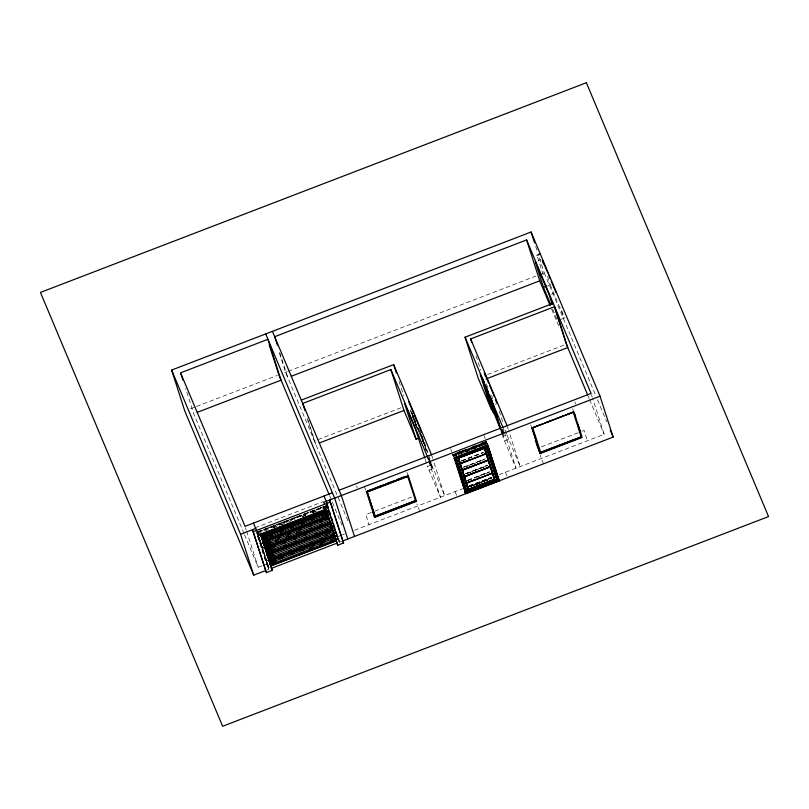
<?xml version="1.0" encoding="UTF-8"?>
<svg xmlns="http://www.w3.org/2000/svg" width="809" height="809" viewBox="0 0 809 809"><rect width="100%" height="100%" fill="white"/><g stroke="black" fill="none" stroke-linecap="round" stroke-linejoin="round"><path stroke-width="0.61" stroke-dasharray="4.04 3.03" d="M416.766 427.041L416.787 427.253M538.612 260.437L540.857 259.578M190.621 408.707L195.313 406.907M196.486 406.462L277.356 375.416M284.738 372.575L287.094 371.675M288.267 371.22L535.952 276.081M541.858 273.816L544.214 272.906L538.036 253.662M547.946 285.577L550.181 284.717L546.823 274.261M551.505 294.233L553.74 293.374M560.839 319.383L564.197 318.089L560.839 307.632M400.951 407.766L314.418 441.006L307.076 418.152M487.584 374.486L565.188 344.674M416.119 424.998L416.2 425.16M415.664 425.726L415.604 424.674M416.493 425.413L416.048 424.958L416.443 425.807M495.189 404.379L497.282 403.58M421.388 435.323L418.182 428.467M254.977 527.842L323.175 501.641M481.507 443.16L484.985 441.825M457.945 452.362L461.373 451.048M472.82 446.649L475.116 445.769M480.839 443.575L485.41 441.815L485.703 442.523L485.451 441.906L480.87 443.656M455.689 453.333L467.137 448.934M472.861 446.74L475.146 445.86M452.737 454.709L486.401 441.856L486.978 443.383M486.401 441.856L452.787 454.86L453.384 456.286L486.967 443.352M486.442 442.068L452.848 454.971L453.303 456.064L486.887 443.16L453.273 455.983M452.929 455.083L486.684 442.483M486.735 442.594L453.08 455.336L486.664 442.432M453.182 455.598L486.796 442.735M504.432 432.107L516.011 468.199L502.733 436.557L506.919 434.949L504.614 427.789M430.782 464.356L431.561 467.551L432.117 467.339L429.073 457.854M453.212 455.841L486.806 442.938M428.841 461.14L440.43 497.232L427.486 466.409L431.693 464.801L430.54 461.221M476.723 447.589L454.719 456.043L458.238 454.81M477.755 447.033L487.149 443.585M258.354 531.644L265.352 528.955M266.515 528.51L296.812 516.87M297.975 516.425L315.459 509.71M320.111 507.921L327.109 505.231M465.074 452.1L468.623 450.724M473.083 449.015L476.764 447.69M481.365 445.83L487.19 443.686M327.048 505.423L257.141 532.282L257.869 534.051M327.139 505.564L257.131 531.938L264.937 556.066M261.155 532.534L257.727 533.96L257.211 532.534L327.281 505.635M257.242 532.585L327.23 505.534M257.292 532.716L327.352 506.181L327.119 505.625L328.282 508.77M257.211 533.182L258.951 532.514M327.766 506.08L325.248 507.051L326.088 509.053M264.685 530.967L268.183 529.632M272.845 527.842L286.831 522.472M287.994 522.017L294.982 519.338M301.969 516.648L307.804 514.413M312.456 512.623L318.291 510.388M322.943 508.588L327.605 506.808L327.807 507.283M272.906 527.974L276.395 526.629M280.945 524.899L284.556 523.494M301.919 516.84L305.529 515.434M312.517 512.754L316.016 511.409M322.892 508.78L327.736 507.101M504.583 440.966L508.77 439.358M429.063 470.16L433.26 468.553M461.443 460.827L483.165 452.362M461.494 460.938L483.276 452.636L461.555 461.1M463.486 467.197L485.238 458.845M463.527 467.309L484.166 459.441M467.076 466.257L471.617 464.386M472.8 464.053L484.207 459.552M465.569 473.68L487.321 465.317M465.6 473.781L487.392 465.478M466.793 473.447L487.433 465.59M468.007 473.174L487.473 465.701M541.393 446.861L579.891 432.077M581.984 431.268L584.088 430.469L587.395 440.774M371.331 512.491L365.82 514.605L369.046 524.647M374.759 511.177L413.106 496.443M467.683 480.263L489.405 471.799M467.733 480.374L489.465 471.96M467.794 480.536L475.793 477.401M476.956 477.017L488.393 472.567M469.402 485.774L491.144 477.421M468.775 486.098L491.7 477.391M244.51 534.668L258.182 567.23L262.379 565.622M263.431 565.218L266.586 564.004L256.544 532.737M341.701 541.352L339.376 542.242L337.131 536.903L341.337 535.295M342.379 534.891L344.482 534.082M354.494 530.239L462.374 488.798M469.281 486.118L491.417 477.674M499.123 474.681L604.192 434.322L592.603 398.24M468.775 486.452L491.842 477.714M467.602 487.089L491.892 477.816M469.473 486.573L491.912 477.897M470.262 486.462L490.982 478.503M337.12 537.712L337.798 537.449L339.214 540.837L338.293 540.493L326.533 503.855M470.403 486.613L491.033 478.706M473.831 485.4L488.151 479.99M476.653 484.47L480.131 483.135M267.658 564.753L268.972 567.817L268.295 568.08M338.293 540.493L326.866 503.724M266.495 570.244L268.821 569.344L256.018 529.49M454.314 454.85L454.85 455.315L454.456 454.466M337.333 536.954L336.746 535.568L337.505 537.742M261.095 544.305L261.924 546.672M264.755 555.904L264.978 556.531M265.19 557.199L265.939 559.201M265.757 559.039L266.414 560.677L266.09 559.899M265.989 559.666L265.767 559.161L266.95 562.336M261.691 546.469L262.389 548.148M265.231 557.431L268.426 566.947L267.273 563.863L267.86 565.218L267.546 564.439L266.869 564.692L256.544 532.524M485.258 442.948L485.582 443.544M455.154 455.255L454.678 454.496M335.735 532.464L336.655 534.971L335.957 532.929M327.129 505.686L327.605 506.788L327.372 506.232M328.636 510.327L329.496 512.754M332.691 522.968L333.298 524.768M257.646 533.869L259.082 538.036M259.173 538.632L259.911 540.412M261.256 545.124L261.894 546.581M265.261 557.603L265.585 558.331M415.856 425.605L415.684 425.089L415.917 425.827M328.444 509.518L327.655 507.294L328.312 508.851M328.889 510.944L329.314 511.986L328.96 511.116M329.637 513.462L330.325 515.121M331.326 518.256L329.657 513.563L329.91 514.109M331.377 518.711L331.154 518.215L331.629 519.317M330.962 517.356L332.337 521.38M332.924 523.514L333.338 524.515L332.883 523.413M333.895 526.568L334.845 529.217M335.462 531.402C335.937 532.716 333.996 527.316 335.32 530.694M257.464 533.101L257.899 534.142M260.882 543.456L259.729 540.372L260.387 541.888M261.469 545.59L261.712 546.348M328.403 509.417L328.13 508.76L328.454 509.66M330.911 517.244L330.648 516.597L331.296 518.164M331.417 518.812L331.832 519.813L331.629 519.307M331.882 520.298L332.307 521.299M335.442 531.341L335.199 530.785L335.604 531.907M259.962 540.887L260.407 541.969M260.468 542.455L260.913 543.537M261.974 547.147L262.419 548.239M264.533 555.085L262.268 548.249L262.925 549.807M329.162 512.006L329.455 512.795M258.728 537.237L259.406 538.845M334.461 528.267L334.188 527.65L334.643 528.884M267.455 563.903L266.262 560.728L266.919 562.245M338.192 539.745L337.747 538.673M267.051 562.922L266.768 562.245L267.597 564.591M330.294 515.03L329.951 514.221M334.825 529.126L334.522 528.408M336.332 533.829L336.028 533.121M258.374 535.619L257.717 534.102L258.395 535.71M259.881 540.321L259.082 538.046M262.895 549.716L262.662 549.159M263.4 551.283L262.743 549.766L263.431 551.374M264.401 554.418L263.774 552.941L264.432 554.499M265.918 559.11L265.261 557.593M267.425 563.812L267.122 563.104M338 539.279L337.99 539.067M268.012 565.946L268.396 566.887L268.022 566.027M332.388 521.866L331.67 519.833M263.785 552.557L263.269 551.374L263.673 552.294M259.517 539.461L259.952 540.867M261.034 544.164L261.418 545.104L261.095 544.315M264.553 555.126L264.856 555.884M334.987 529.885L335.351 530.785M550.181 284.717L564.197 318.089M544.214 272.906L595.555 395.166M597.507 399.818L606.801 421.944M552.648 309.159L556.996 319.525M551.596 309.058L559.353 327.544M588.163 396.147L589.134 398.463M589.619 399.616L604.192 434.322M572.61 408.737L573.51 410.871M530.613 424.867L531.513 427M543.446 463.86L540.109 455.083M486.33 383.921L488.757 389.705M506.919 434.949L520.207 466.581L508.628 430.499M502.743 433.26L503.926 436.091M502.318 434.089L503.269 436.354M505.413 472.244L507.658 477.603M486.34 441.835L487.473 444.414M485.784 441.724L486.492 443.504M485.178 442.574L485.683 443.807M484.743 443.079L485.006 443.959M483.671 445.092L483.367 444.535M481.173 444.202L481.517 445.041M454.769 454.597L455.204 455.406M454.102 454.527L454.628 455.76M453.657 454.84L453.353 454.092L454.102 456.428M453.819 456.064L453.05 454.324L453.798 456.65M453.202 455.639L453.546 456.458M455.022 491.599L457.267 496.959M412.145 413.581L415.634 421.691M411.842 413.369L415.806 422.632M414.572 421.145L423.42 442.017M418.233 430.186L411.174 411.296M418.657 431.369L421.165 437.153M421.58 438.336L423.117 441.795M416.129 425.413L416.332 425.908L416.18 425.251M431.693 464.801L444.626 495.614L433.048 459.532M432.117 467.339L428.831 457.833L431.844 467.45L428.972 461.009M429.255 460.897L431.045 464.963M427.506 457.52L428.487 459.846M406.927 472.466L408.272 475.662M419.74 511.379L416.777 503.805M364.192 486.401L365.981 490.669M347.88 520.693L285.557 372.261L278.599 350.61M329.688 495.937L341.904 525.051M258.617 536.569L258.749 536.903M266.586 564.004L268.821 569.344M244.025 533.505L193.725 413.723L185.615 388.462M262.763 549.402L261.742 546.631L261.964 547.137M481.294 444.525L481.567 445.183M454.577 454.789L454.85 455.447M337.282 536.863L336.736 535.538M257.151 531.978L257.393 532.575M259.446 539.3L259.224 538.754M260.458 542.434L260.235 541.939L260.892 543.921M258.789 537.398L259.234 538.652M415.634 424.907L415.968 425.777M591.45 394.63L592.218 397.037M535.72 246.442L537.651 252.459M537.631 257.373L543.466 275.545M574.926 401.921L575.583 403.964M507.081 425.686L508.244 429.296M499.254 411.093L503.087 423.026M502.885 427.304L504.037 430.904M491.579 395.338L492.732 398.918M502.672 429.882L504.594 435.839M502.49 429.994L503.259 432.38M502.096 429.518L502.854 431.885M501.964 429.68L502.702 431.986M501.762 429.65L503.168 433.715M501.6 429.71L502.359 432.077M501.358 430.388L502.5 433.968M500.811 430.59L502.733 436.557M476.056 355.768L480.688 370.198M484.227 435.636L485.228 438.761M486.169 441.471L486.957 444.06M486.785 444.121L485.946 441.663L486.715 444.151M485.4 441.765L486.148 444.09M450.633 448.54L451.634 451.665M431.5 454.719L432.653 458.329M424.412 442.139L428.244 454.061M428.628 455.255L430.155 460.028M422.217 436.506L427.172 451.928M421.974 436.496L426.161 449.531M421.378 435.07L426.272 450.3M421.246 435.121L426.242 450.431M428.598 458.015L430.712 464.386M420.437 433.361L426.06 450.38M428.457 458.076L431.561 467.551M418.708 428.204L419.831 431.713M420.205 432.886L424.078 445.001M428.335 458.015L430.55 465.155M427.304 456.337L428.457 459.937M413.399 416.18L417.222 428.103M412.964 415.573L416.382 426.242M412.216 413.561L417.009 428.234M412.287 414.248L416.139 426.201M410.942 411.023L413.925 420.528M410.244 409.819L412.914 418.122M425.19 459.259L427.486 466.409M399.07 381.464L403.711 395.894M356.587 485.825L357.244 487.898M308.098 420.286L315.823 444.343M279.681 352.34L287.792 377.601M327.453 504.189L339.214 540.837M327.554 505.534L339.376 542.242M326.361 502.793L338.546 541.09M326.775 505.291L337.404 538.379M256.858 530.289L268.972 567.817M256.352 529.359L268.376 567.352M245.44 527.539L246.209 529.946M246.603 531.149L258.182 567.23M484.743 443.15L484.945 443.797M485.218 443.565L484.915 442.847L485.279 443.605M258.243 535.72L258.486 536.266L258.253 535.73M332.378 521.845L332.317 521.765"/><path stroke-width="1.21" d="M468.158 488.494L468.138 487.685M468.451 489.475L494.511 479.464L468.512 489.233M458.187 457.641L468.664 490.082L458.268 457.773L484.328 447.761M458.541 457.752L458.47 458.339M489.121 398.422L488.312 395.641M265.332 570.689L253.702 575.159L184.765 410.962L171.629 370.067L531.078 232.011L600.025 396.188L613.151 437.082L342.733 540.958L343.572 542.96L337.697 545.215L325.623 508.214M339.123 490.203L591.066 393.427L526.608 239.929L274.666 336.706L277.366 345.13M536.974 255.32L540.331 254.036M197.214 412.378L281.077 380.179L267.951 339.284L180.589 372.828L245.056 526.335L332.398 492.782M291.331 376.246L539.734 280.824L526.608 239.929M550.717 304.558L543.466 287.306L546.823 286.012M301.292 400.111L393.67 364.626L431.5 454.719M500.427 429.397L491.235 400.779L480.111 374.284L491.609 410.072L478.18 378.096L465.054 337.201L553.225 303.335M427.304 456.337L390.868 369.571L302.687 403.448L305.003 410.659M471.809 342.531L470.646 338.931L554.63 306.672L567.756 347.567L486.118 378.925M484.075 382.04L481.972 377.479L493.51 412.641L494.006 412.448L492.812 409.607M319.343 442.988L403.994 410.466L390.868 369.571M489.041 397.563C488.252 393.174 487.099 398.625 489.223 399.252M488.889 397.795L488.98 397.998M489.617 399.363L485.329 386.601M489.708 399.646L493.672 412.58L500.468 428.76M491.356 399.373L500.397 428.113M403.994 410.466L416.089 439.257L418.192 438.458M253.702 575.159L240.576 534.253L255.695 528.449M600.025 396.188L323.721 502.318L324.571 504.32M337.697 545.215L326.088 509.053L260.66 534.183L272.269 570.345L266.373 572.61L253.237 531.715L330.446 502.065L329.607 500.063L342.349 539.755M367.438 490.972L372.089 489.182M374.415 488.292L382.546 485.167M386.035 483.833L393.012 481.153M396.501 479.808L404.631 476.683M533.839 427.203L539.633 424.978M546.581 422.308L552.365 420.083M556.996 418.304L562.791 416.089M567.422 414.309L573.207 412.084L581.347 437.264L540.827 452.838L540.604 452.312L581.175 436.85M368.226 491.124L401.84 478.331M404.116 477.33L407.807 476.521L367.286 492.084L367.064 491.569L375.204 516.749L415.725 501.186L407.584 475.995M487.807 445.203L454.213 458.106L454.375 458.602M408.333 475.874L366.497 491.943L366.285 491.417M455.416 457.894L469.311 452.534M455.447 457.975L475.136 450.38M480.93 448.186L486.725 445.961M487.969 445.698L454.253 458.319M454.516 458.986L488.06 445.931L486.765 446.356L497.373 479.959M454.476 458.885L455.76 458.501L455.315 457.419L466.611 492.287L455.649 458.207M461.888 456.306L478.321 450.047M260.528 534.324L262.864 533.434M271.015 530.299L273.351 529.399M260.589 534.456L268.74 531.321M271.076 530.431L273.402 529.531M325.956 509.66L259.537 535.174L325.976 509.751M262.258 535.578L266.919 533.788M269.245 532.888L271.581 531.998M318.18 514.089L320.516 513.199M261.206 536.296L327.625 510.782L261.236 536.377M261.54 537.459L263.865 536.569M272.026 533.434L274.352 532.534M282.513 529.399L284.839 528.51M293 525.375L295.325 524.485M303.486 521.35L305.812 520.45M313.973 517.315L316.299 516.425M324.46 513.29L326.785 512.4M261.59 537.591L269.751 534.456M272.077 533.566L274.413 532.666M282.563 529.531L284.899 528.641M293.05 525.506L295.386 524.606M303.537 521.481L305.873 520.581M314.023 517.447L316.359 516.557M324.51 513.422L326.846 512.522M261.712 537.854L328.12 512.35M261.732 537.945L328.151 512.431M262.035 539.027L265.534 537.682M270.196 535.892L272.522 535.002M280.683 531.867L283.008 530.967M291.169 527.832L293.495 526.942M301.656 523.807L303.982 522.917M312.143 519.783L314.468 518.882M322.629 515.748L324.955 514.858M262.096 539.158L267.921 536.923M270.257 536.023L272.582 535.133M280.743 531.998L283.069 531.098M291.23 527.964L293.556 527.074M301.717 523.939L304.042 523.049M312.203 519.914L314.529 519.014M322.69 515.879L325.016 514.989M262.237 539.512L328.626 513.907M459.937 463.557L470.221 459.542M483.984 454.324L486.401 453.768L460.068 463.881L461.777 469.19M459.957 463.608L486.32 453.556M325.461 516.425L327.797 515.525M262.601 540.725L268.426 538.481M325.521 516.557L327.847 515.657M262.713 540.988L327.969 515.93M262.743 541.079L329.162 515.566M263.046 542.161L268.932 540.048M281.744 535.123L284.07 534.233M292.231 531.098L294.557 530.208M302.657 526.942L305.044 526.174M313.144 522.917L315.53 522.149M323.63 518.882L326.017 518.124M328.464 517.487L262.055 543.001L328.494 517.578M267.041 542.384L269.377 541.484M277.527 538.349L279.863 537.459M288.014 534.324L290.35 533.434M298.501 530.299L300.837 529.399M308.987 526.265L311.323 525.375M319.474 522.24L321.81 521.35M326.472 519.56L328.798 518.66M263.603 543.86L269.427 541.615M277.588 538.481L279.914 537.591M288.075 534.456L290.401 533.566M298.561 530.431L300.887 529.531M309.048 526.396L311.374 525.506M319.535 522.371L321.861 521.471M263.744 544.214L330.133 518.609M264.047 545.286L267.546 543.951M275.697 540.816L278.033 539.916M264.108 545.418L271.096 542.738M275.758 540.948L278.094 540.048M286.244 536.913L288.58 536.023M296.731 532.888L299.067 531.998M264.25 545.782L329.475 520.622M462.02 470.039L471.162 466.459M473.467 465.64L475.743 464.7M483.772 461.676L488.333 459.866M462.03 470.09L488.393 460.028M462.081 470.201L488.444 460.139M462.151 470.363L488.484 460.24M289.025 537.459L291.351 536.559M299.512 533.434L301.838 532.534M309.999 529.399L312.325 528.51M320.485 525.375L322.811 524.475M264.614 546.985L270.439 544.75M289.076 537.591L291.412 536.691M299.563 533.556L301.899 532.666M310.049 529.531L312.385 528.641M320.536 525.506L322.872 524.606M263.562 547.703L329.971 522.189M263.582 547.794L330.001 522.28M265.059 548.421L272.107 545.873M276.708 543.951L279.095 543.183M287.195 539.916L289.582 539.158M297.682 535.892L300.068 535.123M308.168 531.867L310.555 531.098M318.655 527.832L321.042 527.074M329.142 523.807L331.528 523.039M331.639 523.312L265.231 548.826L331.67 523.393M272.552 547.309L274.878 546.409M283.039 543.274L285.365 542.384M293.525 539.249L295.851 538.349M304.012 535.214L306.338 534.324M265.615 550.12L274.939 546.54M283.089 543.405L285.425 542.515M293.576 539.381L295.912 538.481M304.063 535.346L306.399 534.456M265.757 550.474L330.982 525.324M330.143 526.942L332.479 526.042M266.121 551.687L273.108 548.998M330.203 527.074L332.529 526.174M266.262 552.041L332.651 526.437M475.53 472.062L464.224 476.835L490.557 466.722L488.12 467.228M464.113 476.562L490.527 466.621L464.224 476.835M273.553 550.433L275.889 549.544M284.04 546.409L286.376 545.509M294.527 542.384L296.863 541.484M305.013 538.349L307.349 537.459M315.5 534.324L317.836 533.424M325.987 530.299L328.323 529.399M266.616 553.255L271.278 551.465M273.614 550.565L275.94 549.675M284.101 546.54L286.426 545.64M294.587 542.505L296.913 541.615M305.074 538.481L307.4 537.591M315.561 534.456L317.886 533.556M326.047 530.421L328.373 529.531M266.737 553.518L333.156 528.004M266.768 553.609L333.177 528.095M267.122 554.822L274.12 552.132M282.21 548.866L284.606 548.108M292.696 544.841L295.093 544.073M303.244 540.948L305.58 540.048M313.73 536.913L316.066 536.023M266.07 555.53L332.489 530.016M267.263 555.176L332.519 530.107M316.511 537.459L318.837 536.559M326.998 533.424L329.324 532.534M267.627 556.38L272.289 554.59M316.562 537.591L318.898 536.691M327.048 533.556L329.384 532.666M267.769 556.744L334.157 531.139M374.982 516.233L415.502 500.66L415.725 501.186M540.695 452.524L581.216 436.951M375.032 516.334L415.553 500.771M541.241 452.514L576.099 439.125M375.073 516.435L415.593 500.872M325.167 535.892L327.493 534.992M375.619 516.435L410.487 503.046M269.296 557.502L273.958 555.712M325.228 536.023L327.554 535.123M540.139 453.546L582.136 437.416L573.955 411.943L531.958 428.072L540.139 453.546L538.349 449.278M268.275 558.311L334.663 532.706M466.196 483.044L475.318 479.424M477.613 478.544L479.899 477.664M487.948 474.691L492.641 473.204L466.308 483.317L468.371 489.738L494.703 479.626M466.247 483.155L492.57 473.043M268.578 559.383L270.904 558.493M279.065 555.358L281.39 554.458M289.551 551.334L291.877 550.433M300.038 547.299L302.364 546.409M310.525 543.274L312.85 542.374M321.011 539.249L323.337 538.349M268.628 559.515L274.453 557.28M279.115 555.49L281.451 554.59M289.602 551.465L291.938 550.565M300.088 547.43L302.424 546.54M310.575 543.405L312.911 542.505M321.062 539.381L323.398 538.481M331.548 535.346L333.884 534.456M268.75 559.788L333.996 534.719M267.607 560.324L334.026 534.81M270.246 560.506L274.959 558.847M313.356 543.941L315.682 543.051M323.843 539.916L326.169 539.016M269.245 561.355L335.664 535.841M269.276 561.436L335.695 535.922M280.066 558.493L282.402 557.593M290.552 554.458L292.888 553.568M301.039 550.433L303.375 549.544M311.526 546.409L313.862 545.509M322.012 542.374L324.348 541.484M332.499 538.349L334.835 537.449M269.64 562.649L275.464 560.415M280.126 558.625L282.452 557.725M290.613 554.59L292.939 553.7M301.1 550.565L303.426 549.665M311.586 546.54L313.912 545.64M322.073 542.505L324.399 541.615M332.56 538.481L334.886 537.581M269.781 563.003L335.007 537.854M270.085 564.085L273.584 562.74M309.705 548.866L312.031 547.976M320.192 544.841L322.518 543.941M270.145 564.217L275.97 561.982M309.756 548.998L312.092 548.097M320.243 544.973L322.579 544.073M330.729 540.938L333.065 540.048M270.287 564.571L336.675 538.966M494.491 479.343L468.371 489.374L468.583 490.072L494.835 479.98L494.42 479.332M270.641 565.784L335.897 540.715M468.573 489.86L494.693 479.828M270.762 566.047L336.008 540.988M468.31 490.234L495.128 479.929L484.824 447.832L458.005 458.137L468.31 490.234L467.986 489.455M469.635 490.183L474.256 488.373M480.061 486.179L483.529 484.813M490.487 482.174L496.271 479.919L490.507 482.245M469.665 490.254L475.449 488.009M480.091 486.249L485.875 484.004M465.236 492.529L497.687 480.091M498.779 479.717L487.797 445.981M498.961 479.939L465.367 492.833L465.529 493.328L498.981 480.121M465.6 493.551L499.193 480.647M271.177 568.444L337.019 543.152M494.198 479.383L494.795 480.05L484.298 447.61L494.451 479.575M489.496 396.875L489.86 397.947M488.272 395.894L489.202 398.2M488.626 397.067L488.474 396.43M489.121 398.928L489.303 399.464M455.75 457.601L466.833 492.003L466.56 491.265M499.264 480.829L465.61 493.601L454.152 457.894L487.746 444.99L499.264 480.829L499.001 480.03L465.529 493.328M542.455 260.296L547.774 272.957M548.735 275.252L550.191 278.711M551.151 281.006L555.985 292.514M610.219 430.095L613.151 437.082M539.734 280.824L550.14 305.6M587.678 394.994L566.361 344.229L554.772 308.138M573.257 412.185L532.726 427.749M581.125 436.749L581.347 437.264M531.897 427.496L540.291 453.485L540.078 452.969M470.646 338.931L507.081 425.686M488.656 383.041L484.308 372.676L485.451 376.256M489.627 385.347L494.461 396.865M485.531 385.499L488.444 392.436M489.415 394.752L490.871 398.22M465.054 337.201L502.885 427.304M493.096 412.125L481.042 375.265M486.522 446.174L497.434 480.222M486.219 446.477L497.1 480.344L467.036 491.892L456.104 457.894L466.894 491.983M485.774 445.799L497.272 480.303M498.708 479.656L465.236 492.519M482.467 447.276L482.761 448.004L456.043 458.268L455.71 457.479M458.369 457.661L468.583 489.516M471.111 488.231L471.414 488.98M456.306 458.036L455.973 457.237L456.185 457.894M465.559 492.418L454.709 458.713M408.798 401.861L413.551 413.177M414.501 415.442L419.729 427.88M272.421 331.366L341.368 495.543L354.494 536.438M265.706 333.945L334.643 498.122L347.779 539.016M278.832 374.84L329.192 494.774M324.004 496.008L327.089 503.35M253.45 523.11L256.534 530.451M272.269 570.345L260.195 533.343M253.237 531.715L252.398 529.713L266.373 572.61M171.629 370.067L240.576 534.253M488.666 396.43L488.97 397.259M542.343 260.306L543.466 263.795M531.078 232.011L534.557 242.831M552.254 304.396L549.271 295.093L535.255 261.722L543.466 287.306M574.481 413.743L575.593 417.211M577.828 424.159L580.427 432.259M532.686 427.648L540.827 452.838M535.295 440.106L537.894 448.206M495.432 399.171L496.574 402.74M493.702 406.27L495.533 411.963M495.988 413.389L497.09 416.807M491.245 399.201L500.346 427.546M486.796 390.009L492.105 406.543M483.044 379.472L484.146 382.89M482.134 377.409L493.51 412.641M487.928 445.931L498.809 479.788M487.625 446.133L498.475 479.919M486.442 446.477L497.323 480.273M484.166 447.751L494.329 479.464M458.319 458.42L459.694 462.708M462.485 471.425L465.933 482.144M454.901 458.723L465.741 492.509M420.205 429.013L421.347 432.593M424.806 458.066L415.998 430.631L404.601 403.479L416.089 439.257M393.67 364.626L396.37 373.04M367.114 491.67L375.204 516.749M372.595 511.096L374.456 516.88M330.446 502.065L343.572 542.96M269.185 344.776L278.448 373.637M180.983 374.031L182.915 380.038M458.39 458.127L484.631 448.176L458.39 458.127M586.373 82.73L40.45 292.433L222.627 726.27L768.55 516.567L586.373 82.73M408.272 475.662L366.437 491.741L374.678 517.406L416.514 501.337L408.272 475.662"/></g></svg>
